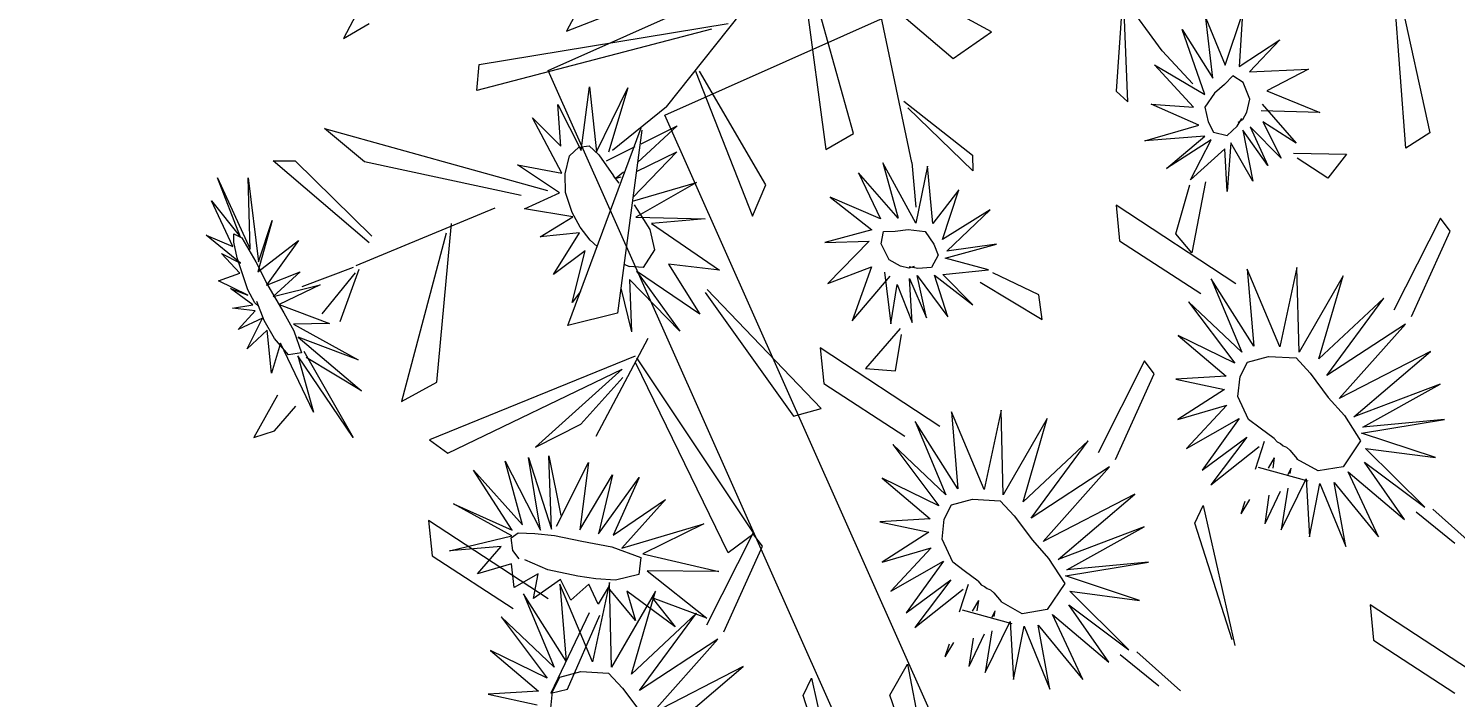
# Model space of a CAD drawing. Header units: inches. Extents: x -422522 to 22891, y -2973 to 414515.
# Drawn here: x 8253.54 to 8298.34, y 10090.86 to 10111.85 of the extents above; entities that cross this region are included whole.
import ezdxf

# ---------------------------------------------------------------- set-up
doc = ezdxf.new("R2010")
doc.units = ezdxf.units.IN
doc.header["$MEASUREMENT"] = 0
doc.layers.get('0').update_dxf_attribs({"lineweight": 25})
doc.layers.add('ARREDAMENTO', color=8, linetype='Continuous', lineweight=18)
doc.layers.add('QUOTE', color=6, linetype='Continuous', lineweight=9)
doc.styles.get("Standard").update_dxf_attribs({"font": 'Arial.ttf'})
doc.dimstyles.get("Standard").update_dxf_attribs({"dimtxt": 15, "dimasz": 10, "dimexe": 10, "dimexo": 10, "dimgap": 5, "dimtad": 2, "dimtih": 1, "dimtoh": 1, "dimdec": 0, "dimzin": 0, "dimdsep": 46, "dimtxsty": 'Standard', "dimblk": 'OBLIQUE', "dimblk1": 'OBLIQUE', "dimblk2": 'OBLIQUE', "dimcen": 0.09, "dimdle": 10, "dimadec": 0, "dimazin": 0, "dimtfac": 1, "dimtdec": 0, "dimtofl": 0, "dimtmove": 0, "dimatfit": 3, "dimldrblk": 'OBLIQUE', "dimfxl": 1, "dimtolj": 1, "dimtzin": 0, "dimarcsym": 0})

# ---------------------------------------------------------------- blocks, each defined once
blk = doc.blocks.new('_Oblique')
at = {"color": 0, "linetype": 'ByBlock', "lineweight": -2}
blk.add_line((-0.5, -0.5), (0.5, 0.5), dxfattribs=at)
blk = doc.blocks.new('*D94')
at = {"layer": 'Defpoints', "color": 0, "transparency": 16777216}
for p in [(8341.344, 10728.182), (8108.048, 10624.312), (8396.237, 9975.431)]:
    blk.add_point(p, dxfattribs=at)
at = {"layer": 'QUOTE', "color": 0, "lineweight": -2, "transparency": 16777216}
for p, q in [((8634.195, 10070.43), (8337.277, 10737.317)), ((8117.184, 10628.379), (8350.48, 10732.249)), ((8405.373, 9979.498), (8639.263, 10083.633))]:
    blk.add_line(p, q, dxfattribs=at)
at = {"layer": 'QUOTE', "color": 0, "lineweight": -2, "transparency": 16777216, "xscale": 10, "yscale": 10, "zscale": 10}
for p, rotation in [((8341.344, 10728.182), 113.9999999999798), ((8630.127, 10079.565), 293.9999999999798)]:
    blk.add_blockref('_Oblique', p, dxfattribs=dict(at, rotation=rotation))
at = {"layer": 'QUOTE', "color": 0, "transparency": 16777216, "insert": (8508.425, 10413.975), "char_height": 15, "attachment_point": 5}
blk.add_mtext('\\A1;710', dxfattribs=at)

msp = doc.modelspace()

# ---------------------------------------------------------------- linework, layer by layer
at = {"layer": 'ARREDAMENTO', "linetype": 'Continuous'}
for p, q in [((8272.38, 10115.415, -27.277), (8270.427, 10111.768, -27.277)), ((8265.233, 10114.967, -27.277), (8263.428, 10111.538, -27.277)), ((8273.573, 10109.393, -27.277), (8277.82, 10114.741, -27.277)), ((8277.962, 10114.848, -27.277), (8282.572, 10110.906, -27.277)), ((8283.769, 10111.744, -27.277), (8278.471, 10114.643, -27.277)), ((8289.136, 10111.151, -27.277), (8286.344, 10114.971, -27.277)), ((8277.701, 10114.576, -27.277), (8278.576, 10108.054, -27.277)), ((8279.444, 10108.554, -27.277), (8277.804, 10114.403, -27.277)), ((8296.782, 10108.095, -27.277), (8296.398, 10113.262, -27.277)), ((8296.512, 10113.238, -27.277), (8297.54, 10108.578, -27.277)), ((8287.878, 10112.622, -27.277), (8287.692, 10109.883, -27.277)), ((8288.05, 10109.547, -27.277), (8287.943, 10112.388, -27.277)), ((8263.428, 10111.538, -27.277), (8264.236, 10112.006, -27.277)), ((8267.692, 10110.723, -27.277), (8275.503, 10112.012, -27.277)), ((8270.427, 10111.768, -27.277), (8271.557, 10112.205, -27.277)), ((8281.271, 10107.65, -27.277), (8280.301, 10112.28, -27.277)), ((8290.5, 10112.171, -27.277), (8291.111, 10110.699, -27.277)), ((8290.723, 10110.297, -27.277), (8290.5, 10112.171, -27.277)), ((8291.111, 10110.699, -27.277), (8291.658, 10112.325, -27.277)), ((8291.658, 10112.325, -27.277), (8291.549, 10110.662, -27.277)), ((8274.985, 10111.83, -27.277), (8267.612, 10109.908, -27.277)), ((8282.572, 10110.906, -27.277), (8283.769, 10111.744, -27.277)), ((8289.759, 10111.815, -27.277), (8290.723, 10110.297, -27.277)), ((8290.473, 10109.78, -27.277), (8289.759, 10111.815, -27.277)), ((8291.549, 10110.662, -27.277), (8292.829, 10111.494, -27.277)), ((8292.829, 10111.494, -27.277), (8291.875, 10110.492, -27.277)), ((8289.136, 10111.151, -27.277), (8290.096, 10110.117, -27.277)), ((8267.612, 10109.908, -27.277), (8267.692, 10110.723, -27.277)), ((8288.894, 10110.709, -27.277), (8290.473, 10109.78, -27.277)), ((8290.118, 10109.383, -27.277), (8288.894, 10110.709, -27.277)), ((8274.477, 10110.509, -27.277), (8276.273, 10105.966, -27.277)), ((8276.69, 10106.948, -27.277), (8274.608, 10110.511, -27.277)), ((8291.875, 10110.492, -27.277), (8293.724, 10110.572, -27.277)), ((8293.724, 10110.572, -27.277), (8292.413, 10109.9, -27.277)), ((8270.886, 10108.018, -27.277), (8271.149, 10110.018, -27.277)), ((8271.149, 10110.018, -27.277), (8271.377, 10107.979, -27.277)), ((8271.377, 10107.979, -27.277), (8272.357, 10109.989, -27.277)), ((8272.357, 10109.989, -27.277), (8271.749, 10107.965, -27.277)), ((8287.692, 10109.883, -27.277), (8288.05, 10109.547, -27.277)), ((8292.413, 10109.9, -27.277), (8294.084, 10109.21, -27.277)), ((8270.156, 10109.469, -27.277), (8270.886, 10108.018, -27.277)), ((8270.249, 10108.158, -27.277), (8270.156, 10109.469, -27.277)), ((8273.573, 10109.393, -27.277), (8271.879, 10108.018, -27.277)), ((8281.02, 10109.568, -27.277), (8283.18, 10107.874, -27.277)), ((8283.19, 10107.383, -27.277), (8281.15, 10109.364, -27.277)), ((8288.785, 10109.473, -27.277), (8290.118, 10109.383, -27.277)), ((8290.284, 10108.815, -27.277), (8288.785, 10109.473, -27.277)), ((8294.084, 10109.21, -27.277), (8292.24, 10109.268, -27.277)), ((8292.271, 10109.478, -27.277), (8293.343, 10108.255, -27.277)), ((8269.36, 10109.049, -27.277), (8270.249, 10108.158, -27.277)), ((8270.28, 10107.311, -27.277), (8269.36, 10109.049, -27.277)), ((8272.661, 10107.65, -27.277), (8273.902, 10108.793, -27.277)), ((8272.77, 10108.231, -27.277), (8273.902, 10108.793, -27.277)), ((8288.59, 10108.327, -27.277), (8290.284, 10108.815, -27.277)), ((8292.291, 10108.922, -27.277), (8292.866, 10107.779, -27.277)), ((8293.343, 10108.255, -27.277), (8292.291, 10108.922, -27.277)), ((8262.834, 10108.714, -27.277), (8269.833, 10106.766, -27.277)), ((8264.087, 10107.666, -27.277), (8262.834, 10108.714, -27.277)), ((8270.476, 10102.535, -27.277), (8272.773, 10108.738, -27.277)), ((8272.794, 10108.663, -27.277), (8272.036, 10102.919, -27.277)), ((8278.576, 10108.054, -27.277), (8279.444, 10108.554, -27.277)), ((8290.468, 10108.474, -27.277), (8288.59, 10108.327, -27.277)), ((8289.263, 10107.454, -27.277), (8290.468, 10108.474, -27.277)), ((8290.668, 10108.36, -27.277), (8289.263, 10107.454, -27.277)), ((8290.025, 10107.105, -27.277), (8290.668, 10108.36, -27.277)), ((8291.66, 10108.656, -27.277), (8291.978, 10107.065, -27.277)), ((8292.453, 10107.547, -27.277), (8291.66, 10108.656, -27.277)), ((8291.895, 10108.767, -27.277), (8292.453, 10107.547, -27.277)), ((8292.866, 10107.779, -27.277), (8291.895, 10108.767, -27.277)), ((8297.54, 10108.578, -27.277), (8296.782, 10108.095, -27.277)), ((8270.525, 10107.856, -27.277), (8270.821, 10108.124, -27.277)), ((8270.821, 10108.124, -27.277), (8271.139, 10108.172, -27.277)), ((8271.139, 10108.172, -27.277), (8271.45, 10107.883, -27.277)), ((8272.574, 10108.134, -27.277), (8271.674, 10107.688, -27.277)), ((8272.515, 10106.55, -27.277), (8273.899, 10107.983, -27.277)), ((8272.623, 10107.362, -27.277), (8273.899, 10107.983, -27.277)), ((8291.098, 10108.071, -27.277), (8290.025, 10107.105, -27.277)), ((8291.174, 10106.736, -27.277), (8291.098, 10108.071, -27.277)), ((8291.288, 10108.259, -27.277), (8291.174, 10106.736, -27.277)), ((8291.978, 10107.065, -27.277), (8291.288, 10108.259, -27.277)), ((8293.252, 10107.938, -27.277), (8294.92, 10107.903, -27.277)), ((8294.92, 10107.903, -27.277), (8294.336, 10107.154, -27.277)), ((8261.219, 10107.699, -27.277), (8261.911, 10107.699, -27.277)), ((8264.232, 10105.129, -27.277), (8261.219, 10107.699, -27.277)), ((8261.911, 10107.699, -27.277), (8264.319, 10105.337, -27.277)), ((8269.01, 10106.614, -27.277), (8264.087, 10107.666, -27.277)), ((8268.895, 10107.577, -27.277), (8270.28, 10107.311, -27.277)), ((8270.214, 10106.694, -27.277), (8268.895, 10107.577, -27.277)), ((8270.386, 10107.295, -27.277), (8270.525, 10107.856, -27.277)), ((8271.45, 10107.883, -27.277), (8271.904, 10107.225, -27.277)), ((8280.361, 10107.631, -27.277), (8280.844, 10105.898, -27.277)), ((8281.395, 10105.739, -27.277), (8280.361, 10107.631, -27.277)), ((8281.271, 10107.65, -27.277), (8281.397, 10106.244, -27.277)), ((8281.761, 10107.533, -27.277), (8281.395, 10105.739, -27.277)), ((8281.928, 10105.737, -27.277), (8281.761, 10107.533, -27.277)), ((8283.18, 10107.874, -27.277), (8283.19, 10107.383, -27.277)), ((8294.336, 10107.154, -27.277), (8293.37, 10107.78, -27.277)), ((8259.474, 10107.168, -27.277), (8260.501, 10104.923, -27.277)), ((8260.195, 10105.306, -27.277), (8259.474, 10107.168, -27.277)), ((8260.439, 10107.16, -27.277), (8260.761, 10104.533, -27.277)), ((8260.501, 10104.923, -27.277), (8260.439, 10107.16, -27.277)), ((8270.398, 10106.703, -27.277), (8270.386, 10107.295, -27.277)), ((8272.083, 10106.996, -27.277), (8271.904, 10107.225, -27.277)), ((8272.216, 10107.338, -27.277), (8271.99, 10107.159, -27.277)), ((8271.99, 10107.159, -27.277), (8272.149, 10107.195, -27.277)), ((8272.499, 10106.429, -27.277), (8274.511, 10107.022, -27.277)), ((8274.511, 10107.022, -27.277), (8272.604, 10105.933, -27.277)), ((8279.601, 10107.318, -27.277), (8280.285, 10105.879, -27.277)), ((8280.844, 10105.898, -27.277), (8279.601, 10107.318, -27.277)), ((8290.49, 10107.042, -27.277), (8290.06, 10104.815, -27.277)), ((8269.109, 10106.197, -27.277), (8270.214, 10106.694, -27.277)), ((8270.611, 10106.079, -27.277), (8270.398, 10106.703, -27.277)), ((8276.273, 10105.966, -27.277), (8276.69, 10106.948, -27.277)), ((8278.711, 10106.561, -27.277), (8280.02, 10105.529, -27.277)), ((8280.285, 10105.879, -27.277), (8278.711, 10106.561, -27.277)), ((8282.753, 10106.787, -27.277), (8281.928, 10105.737, -27.277)), ((8282.238, 10105.233, -27.277), (8282.753, 10106.787, -27.277)), ((8289.557, 10105.406, -27.277), (8290.004, 10106.94, -27.277)), ((8259.287, 10106.44, -27.277), (8260.195, 10105.306, -27.277)), ((8259.957, 10105.007, -27.277), (8259.287, 10106.44, -27.277)), ((8263.824, 10104.412, -27.277), (8268.195, 10106.221, -27.277)), ((8270.629, 10105.942, -27.277), (8269.109, 10106.197, -27.277)), ((8272.556, 10106.319, -27.277), (8272.652, 10106.168, -27.277)), ((8272.652, 10106.168, -27.277), (8273.048, 10105.541, -27.277)), ((8283.735, 10106.165, -27.277), (8282.238, 10105.233, -27.277)), ((8282.369, 10104.868, -27.277), (8283.735, 10106.165, -27.277)), ((8287.685, 10106.305, -27.277), (8287.796, 10105.189, -27.277)), ((8291.44, 10103.839, -27.277), (8287.685, 10106.305, -27.277)), ((8261.189, 10105.827, -27.277), (8260.744, 10104.214, -27.277)), ((8260.761, 10104.533, -27.277), (8261.189, 10105.827, -27.277)), ((8266.354, 10100.756, -27.277), (8266.817, 10105.735, -27.277)), ((8269.602, 10105.312, -27.277), (8270.629, 10105.942, -27.277)), ((8270.856, 10105.613, -27.277), (8270.611, 10106.079, -27.277)), ((8272.604, 10105.933, -27.277), (8274.784, 10105.883, -27.277)), ((8274.784, 10105.883, -27.277), (8273.098, 10105.732, -27.277)), ((8273.098, 10105.732, -27.277), (8275.233, 10104.263, -27.277)), ((8297.866, 10105.898, -27.277), (8296.41, 10103.017, -27.277)), ((8298.172, 10105.491, -27.277), (8297.866, 10105.898, -27.277)), ((8259.116, 10105.37, -27.277), (8259.957, 10105.007, -27.277)), ((8260.197, 10104.488, -27.277), (8259.116, 10105.37, -27.277)), ((8260.744, 10104.214, -27.277), (8262.02, 10105.199, -27.277)), ((8262.02, 10105.199, -27.277), (8261.011, 10103.799, -27.277)), ((8266.65, 10105.43, -27.277), (8265.252, 10100.144, -27.277)), ((8270.843, 10105.442, -27.277), (8269.602, 10105.312, -27.277)), ((8270.023, 10104.134, -27.277), (8270.843, 10105.442, -27.277)), ((8271.17, 10105.213, -27.277), (8270.856, 10105.613, -27.277)), ((8271.394, 10105.015, -27.277), (8271.17, 10105.213, -27.277)), ((8273.048, 10105.541, -27.277), (8273.191, 10104.901, -27.277)), ((8280.02, 10105.529, -27.277), (8278.545, 10105.134, -27.277)), ((8290.06, 10104.815, -27.277), (8289.557, 10105.406, -27.277)), ((8296.959, 10102.81, -27.277), (8298.172, 10105.491, -27.277)), ((8259.6, 10104.786, -27.277), (8260.197, 10104.488, -27.277)), ((8260.172, 10104.17, -27.277), (8259.6, 10104.786, -27.277)), ((8271.011, 10104.873, -27.277), (8270.023, 10104.134, -27.277)), ((8270.613, 10103.251, -27.277), (8271.011, 10104.873, -27.277)), ((8273.191, 10104.901, -27.277), (8272.835, 10104.353, -27.277)), ((8278.545, 10105.134, -27.277), (8279.928, 10105.173, -27.277)), ((8279.928, 10105.173, -27.277), (8278.632, 10103.853, -27.277)), ((8282.321, 10104.643, -27.277), (8283.933, 10105.081, -27.277)), ((8283.933, 10105.081, -27.277), (8282.369, 10104.868, -27.277)), ((8287.796, 10105.189, -27.277), (8290.343, 10103.535, -27.277)), ((8263.732, 10104.354, -27.277), (8262.116, 10103.747, -27.277)), ((8272.239, 10104.457, -27.277), (8272.396, 10104.386, -27.277)), ((8272.835, 10104.353, -27.277), (8272.396, 10104.386, -27.277)), ((8273.631, 10104.451, -27.277), (8274.616, 10102.89, -27.277)), ((8275.233, 10104.263, -27.277), (8273.631, 10104.451, -27.277)), ((8278.632, 10103.853, -27.277), (8280.008, 10104.376, -27.277)), ((8280.008, 10104.376, -27.277), (8279.403, 10102.674, -27.277)), ((8283.683, 10104.281, -27.277), (8282.321, 10104.643, -27.277)), ((8291.805, 10104.304, -27.277), (8292.005, 10101.884, -27.277)), ((8292.831, 10101.866, -27.277), (8291.805, 10104.304, -27.277)), ((8293.362, 10104.353, -27.277), (8292.831, 10101.866, -27.277)), ((8293.435, 10101.696, -27.277), (8293.362, 10104.353, -27.277)), ((8259.508, 10103.934, -27.277), (8260.172, 10104.17, -27.277)), ((8260.425, 10103.482, -27.277), (8259.508, 10103.934, -27.277)), ((8261.011, 10103.799, -27.277), (8262.069, 10104.215, -27.277)), ((8262.069, 10104.215, -27.277), (8261.223, 10103.446, -27.277)), ((8263.796, 10104.183, -27.277), (8262.747, 10102.897, -27.277)), ((8263.325, 10102.652, -27.277), (8263.916, 10104.294, -27.277)), ((8272.409, 10103.975, -27.277), (8272.471, 10102.332, -27.277)), ((8273.989, 10102.352, -27.277), (8272.409, 10103.975, -27.277)), ((8272.632, 10104.237, -27.277), (8273.989, 10102.352, -27.277)), ((8274.616, 10102.89, -27.277), (8272.632, 10104.237, -27.277)), ((8279.403, 10102.674, -27.277), (8280.594, 10104.083, -27.277)), ((8280.416, 10104.2, -27.277), (8280.608, 10102.585, -27.277)), ((8281.196, 10104.004, -27.277), (8281.73, 10102.773, -27.277)), ((8281.281, 10102.621, -27.277), (8281.196, 10104.004, -27.277)), ((8281.436, 10104.104, -27.277), (8282.406, 10102.803, -27.277)), ((8281.73, 10102.773, -27.277), (8281.436, 10104.104, -27.277)), ((8281.98, 10104.115, -27.277), (8283.188, 10103.181, -27.277)), ((8282.406, 10102.803, -27.277), (8281.98, 10104.115, -27.277)), ((8282.247, 10104.13, -27.277), (8283.683, 10104.281, -27.277)), ((8283.188, 10103.181, -27.277), (8282.247, 10104.13, -27.277)), ((8283.419, 10103.894, -27.277), (8285.362, 10102.723, -27.277)), ((8285.259, 10103.492, -27.277), (8283.82, 10104.187, -27.277)), ((8290.672, 10103.996, -27.277), (8291.632, 10101.697, -27.277)), ((8292.005, 10101.884, -27.277), (8290.672, 10103.996, -27.277)), ((8294.816, 10104.086, -27.277), (8293.435, 10101.696, -27.277)), ((8294.054, 10101.481, -27.277), (8294.816, 10104.086, -27.277)), ((8259.876, 10103.693, -27.277), (8260.425, 10103.482, -27.277)), ((8260.581, 10103.183, -27.277), (8259.876, 10103.693, -27.277)), ((8261.223, 10103.446, -27.277), (8262.691, 10103.806, -27.277)), ((8262.691, 10103.806, -27.277), (8261.405, 10103.188, -27.277)), ((8270.868, 10103.594, -27.277), (8270.613, 10103.251, -27.277)), ((8272.139, 10103.703, -27.277), (8272.471, 10102.332, -27.277)), ((8274.784, 10103.564, -27.277), (8277.56, 10099.682, -27.277)), ((8278.426, 10099.922, -27.277), (8274.844, 10103.665, -27.277)), ((8280.608, 10102.585, -27.277), (8280.816, 10103.813, -27.277)), ((8280.816, 10103.813, -27.277), (8281.281, 10102.621, -27.277)), ((8285.362, 10102.723, -27.277), (8285.259, 10103.492, -27.277)), ((8259.947, 10103.071, -27.277), (8260.581, 10103.183, -27.277)), ((8260.658, 10102.987, -27.277), (8259.947, 10103.071, -27.277)), ((8260.117, 10102.407, -27.277), (8260.658, 10102.987, -27.277)), ((8261.405, 10103.188, -27.277), (8262.986, 10102.599, -27.277)), ((8289.961, 10103.275, -27.277), (8291.412, 10101.349, -27.277)), ((8291.632, 10101.697, -27.277), (8289.961, 10103.275, -27.277)), ((8296.095, 10103.389, -27.277), (8294.054, 10101.481, -27.277)), ((8294.307, 10100.962, -27.277), (8296.095, 10103.389, -27.277)), ((8260.881, 10102.758, -27.277), (8260.117, 10102.407, -27.277)), ((8260.402, 10101.804, -27.277), (8260.881, 10102.758, -27.277)), ((8262.986, 10102.599, -27.277), (8261.862, 10102.578, -27.277)), ((8261.862, 10102.578, -27.277), (8263.886, 10101.455, -27.277)), ((8272.036, 10102.919, -27.277), (8270.476, 10102.535, -27.277)), ((8296.771, 10102.578, -27.277), (8294.307, 10100.962, -27.277)), ((8294.69, 10100.237, -27.277), (8296.771, 10102.578, -27.277)), ((8261.032, 10102.388, -27.277), (8260.402, 10101.804, -27.277)), ((8261.164, 10101.031, -27.277), (8261.032, 10102.388, -27.277)), ((8262.006, 10102.17, -27.277), (8263.994, 10100.48, -27.277)), ((8263.886, 10101.455, -27.277), (8262.006, 10102.17, -27.277)), ((8271.361, 10099.06, -27.277), (8272.999, 10102.131, -27.277)), ((8280.905, 10102.441, -27.277), (8279.814, 10101.178, -27.277)), ((8280.762, 10101.11, -27.277), (8280.943, 10102.247, -27.277)), ((8289.632, 10102.219, -27.277), (8291.14, 10100.942, -27.277)), ((8291.412, 10101.349, -27.277), (8289.632, 10102.219, -27.277)), ((8261.446, 10101.974, -27.277), (8261.164, 10101.031, -27.277)), ((8262.482, 10099.814, -27.277), (8261.446, 10101.974, -27.277)), ((8262.178, 10101.721, -27.277), (8263.736, 10099.014, -27.277)), ((8278.395, 10101.826, -27.277), (8278.506, 10100.71, -27.277)), ((8282.15, 10099.361, -27.277), (8278.395, 10101.826, -27.277)), ((8297.561, 10101.715, -27.277), (8294.69, 10100.237, -27.277)), ((8295.153, 10099.663, -27.277), (8297.561, 10101.715, -27.277)), ((8261.991, 10101.575, -27.277), (8262.482, 10099.814, -27.277)), ((8263.736, 10099.014, -27.277), (8261.991, 10101.575, -27.277)), ((8263.994, 10100.48, -27.277), (8262.258, 10101.522, -27.277)), ((8272.582, 10101.57, -27.277), (8266.129, 10098.946, -27.277)), ((8266.7, 10098.522, -27.277), (8272.175, 10101.166, -27.277)), ((8272.175, 10101.166, -27.277), (8269.452, 10098.714, -27.277)), ((8275.509, 10095.394, -27.277), (8272.598, 10101.365, -27.277)), ((8272.629, 10101.519, -27.277), (8276.315, 10095.991, -27.277)), ((8279.814, 10101.178, -27.277), (8280.762, 10101.11, -27.277)), ((8288.576, 10101.42, -27.277), (8287.12, 10098.538, -27.277)), ((8288.882, 10101.013, -27.277), (8288.576, 10101.42, -27.277)), ((8265.252, 10100.144, -27.277), (8266.354, 10100.756, -27.277)), ((8270.883, 10099.435, -27.277), (8272.198, 10100.896, -27.277)), ((8287.668, 10098.331, -27.277), (8288.882, 10101.013, -27.277)), ((8291.14, 10100.942, -27.277), (8289.558, 10100.849, -27.277)), ((8289.558, 10100.849, -27.277), (8291.093, 10100.52, -27.277)), ((8261.356, 10100.349, -27.277), (8260.617, 10099.017, -27.277)), ((8278.506, 10100.71, -27.277), (8281.052, 10099.057, -27.277)), ((8291.093, 10100.52, -27.277), (8289.628, 10099.581, -27.277)), ((8297.858, 10100.692, -27.277), (8295.153, 10099.663, -27.277)), ((8295.432, 10099.34, -27.277), (8297.858, 10100.692, -27.277)), ((8261.265, 10099.222, -27.277), (8261.932, 10100.004, -27.277)), ((8277.56, 10099.682, -27.277), (8278.426, 10099.922, -27.277)), ((8282.514, 10099.825, -27.277), (8282.715, 10097.406, -27.277)), ((8283.541, 10097.387, -27.277), (8282.514, 10099.825, -27.277)), ((8284.072, 10099.875, -27.277), (8283.541, 10097.387, -27.277)), ((8284.145, 10097.218, -27.277), (8284.072, 10099.875, -27.277)), ((8289.628, 10099.581, -27.277), (8291.167, 10100.033, -27.277)), ((8291.167, 10100.033, -27.277), (8289.901, 10098.675, -27.277)), ((8269.452, 10098.714, -27.277), (8270.883, 10099.435, -27.277)), ((8281.382, 10099.518, -27.277), (8282.342, 10097.219, -27.277)), ((8282.715, 10097.406, -27.277), (8281.382, 10099.518, -27.277)), ((8285.526, 10099.608, -27.277), (8284.145, 10097.218, -27.277)), ((8284.764, 10097.003, -27.277), (8285.526, 10099.608, -27.277)), ((8289.901, 10098.675, -27.277), (8291.554, 10099.616, -27.277)), ((8291.554, 10099.616, -27.277), (8290.385, 10097.99, -27.277)), ((8295.392, 10099.151, -27.277), (8297.995, 10099.582, -27.277)), ((8297.995, 10099.582, -27.277), (8295.432, 10099.34, -27.277)), ((8260.617, 10099.017, -27.277), (8261.265, 10099.222, -27.277)), ((8266.129, 10098.946, -27.277), (8266.7, 10098.522, -27.277)), ((8290.385, 10097.99, -27.277), (8291.786, 10099.031, -27.277)), ((8291.786, 10099.031, -27.277), (8290.66, 10097.535, -27.277)), ((8297.714, 10098.384, -27.277), (8295.392, 10099.151, -27.277)), ((8280.671, 10098.797, -27.277), (8282.122, 10096.871, -27.277)), ((8282.342, 10097.219, -27.277), (8280.671, 10098.797, -27.277)), ((8286.805, 10098.91, -27.277), (8284.764, 10097.003, -27.277)), ((8285.017, 10096.483, -27.277), (8286.805, 10098.91, -27.277)), ((8290.66, 10097.535, -27.277), (8292.173, 10098.736, -27.277)), ((8292.059, 10098.025, -27.277), (8292.342, 10098.897, -27.277)), ((8295.52, 10098.67, -27.277), (8297.714, 10098.384, -27.277)), ((8297.38, 10096.828, -27.277), (8295.52, 10098.67, -27.277)), ((8268.504, 10098.276, -27.277), (8269.614, 10096.11, -27.277)), ((8269.052, 10096.28, -27.277), (8268.504, 10098.276, -27.277)), ((8269.232, 10098.394, -27.277), (8269.959, 10096.145, -27.277)), ((8269.614, 10096.11, -27.277), (8269.232, 10098.394, -27.277)), ((8269.875, 10098.437, -27.277), (8270.257, 10096.566, -27.277)), ((8269.959, 10096.145, -27.277), (8269.875, 10098.437, -27.277)), ((8270.114, 10096.234, -27.277), (8271.122, 10098.231, -27.277)), ((8271.122, 10098.231, -27.277), (8270.852, 10096.115, -27.277)), ((8287.481, 10098.1, -27.277), (8285.017, 10096.483, -27.277)), ((8285.4, 10095.758, -27.277), (8287.481, 10098.1, -27.277)), ((8292.145, 10098.087, -27.277), (8293.706, 10097.657, -27.277)), ((8292.466, 10098.05, -27.277), (8292.662, 10098.375, -27.277)), ((8292.614, 10098.052, -27.277), (8292.662, 10098.375, -27.277)), ((8293.086, 10097.856, -27.277), (8293.179, 10098.052, -27.277)), ((8293.152, 10097.882, -27.277), (8293.179, 10098.052, -27.277)), ((8295.487, 10098.24, -27.277), (8297.38, 10096.828, -27.277)), ((8296.743, 10096.445, -27.277), (8295.487, 10098.24, -27.277)), ((8267.506, 10097.995, -27.277), (8269.052, 10096.28, -27.277)), ((8268.724, 10096.108, -27.277), (8267.506, 10097.995, -27.277)), ((8270.852, 10096.115, -27.277), (8271.871, 10097.846, -27.277)), ((8271.871, 10097.846, -27.277), (8271.438, 10095.991, -27.277)), ((8271.438, 10095.991, -27.277), (8272.711, 10097.759, -27.277)), ((8272.711, 10097.759, -27.277), (8271.9, 10095.954, -27.277)), ((8280.342, 10097.74, -27.277), (8281.849, 10096.464, -27.277)), ((8282.122, 10096.871, -27.277), (8280.342, 10097.74, -27.277)), ((8292.869, 10096.119, -27.277), (8293.653, 10097.72, -27.277)), ((8293.653, 10097.72, -27.277), (8293.754, 10095.904, -27.277)), ((8294.53, 10097.607, -27.277), (8295.927, 10095.904, -27.277)), ((8294.897, 10095.598, -27.277), (8294.53, 10097.607, -27.277)), ((8294.976, 10097.94, -27.277), (8296.743, 10096.445, -27.277)), ((8295.927, 10095.904, -27.277), (8294.976, 10097.94, -27.277)), ((8288.271, 10097.237, -27.277), (8285.4, 10095.758, -27.277)), ((8285.863, 10095.184, -27.277), (8288.271, 10097.237, -27.277)), ((8292.832, 10097.32, -27.277), (8292.351, 10096.305, -27.277)), ((8292.486, 10097.202, -27.277), (8292.351, 10096.305, -27.277)), ((8293.078, 10097.424, -27.277), (8292.869, 10096.119, -27.277)), ((8293.754, 10095.904, -27.277), (8294.084, 10097.572, -27.277)), ((8294.084, 10097.572, -27.277), (8294.897, 10095.598, -27.277)), ((8266.887, 10096.937, -27.277), (8268.724, 10096.108, -27.277)), ((8268.716, 10095.929, -27.277), (8266.887, 10096.937, -27.277)), ((8271.9, 10095.954, -27.277), (8273.538, 10097.072, -27.277)), ((8273.538, 10097.072, -27.277), (8272.164, 10095.543, -27.277)), ((8290.158, 10096.326, -27.277), (8290.418, 10096.88, -27.277)), ((8290.418, 10096.88, -27.277), (8291.41, 10092.49, -27.277)), ((8291.874, 10097.067, -27.277), (8291.603, 10096.618, -27.277)), ((8291.731, 10097.012, -27.277), (8291.603, 10096.618, -27.277)), ((8298.997, 10095.542, -27.277), (8297.629, 10096.772, -27.277)), ((8266.098, 10096.416, -27.277), (8266.209, 10095.3, -27.277)), ((8269.852, 10093.95, -27.277), (8266.098, 10096.416, -27.277)), ((8272.164, 10095.543, -27.277), (8274.747, 10096.304, -27.277)), ((8274.747, 10096.304, -27.277), (8272.826, 10095.371, -27.277)), ((8281.849, 10096.464, -27.277), (8280.268, 10096.371, -27.277)), ((8280.268, 10096.371, -27.277), (8281.803, 10096.041, -27.277)), ((8291.325, 10092.665, -27.277), (8290.158, 10096.326, -27.277)), ((8298.32, 10095.687, -27.277), (8297.105, 10096.671, -27.277)), ((8266.754, 10095.46, -27.277), (8268.716, 10095.929, -27.277)), ((8268.697, 10095.873, -27.277), (8268.913, 10096.03, -27.277)), ((8268.749, 10095.467, -27.277), (8268.697, 10095.873, -27.277)), ((8268.913, 10096.03, -27.277), (8269.432, 10096.006, -27.277)), ((8269.432, 10096.006, -27.277), (8270.049, 10095.94, -27.277)), ((8270.049, 10095.94, -27.277), (8270.915, 10095.765, -27.277)), ((8276.279, 10096.009, -27.277), (8274.823, 10093.128, -27.277)), ((8276.315, 10095.991, -27.277), (8275.509, 10095.394, -27.277)), ((8276.585, 10095.602, -27.277), (8276.279, 10096.009, -27.277)), ((8281.803, 10096.041, -27.277), (8280.338, 10095.103, -27.277)), ((8288.568, 10096.214, -27.277), (8285.863, 10095.184, -27.277)), ((8286.142, 10094.862, -27.277), (8288.568, 10096.214, -27.277)), ((8268.384, 10095.597, -27.277), (8266.754, 10095.46, -27.277)), ((8267.64, 10094.742, -27.277), (8268.384, 10095.597, -27.277)), ((8268.949, 10095.214, -27.277), (8268.749, 10095.467, -27.277)), ((8270.915, 10095.765, -27.277), (8271.849, 10095.582, -27.277)), ((8271.849, 10095.582, -27.277), (8272.764, 10095.253, -27.277)), ((8272.826, 10095.371, -27.277), (8275.214, 10094.807, -27.277)), ((8275.371, 10092.921, -27.277), (8276.585, 10095.602, -27.277)), ((8280.338, 10095.103, -27.277), (8281.877, 10095.554, -27.277)), ((8281.877, 10095.554, -27.277), (8280.611, 10094.196, -27.277)), ((8266.209, 10095.3, -27.277), (8268.755, 10093.646, -27.277)), ((8268.706, 10095.054, -27.277), (8267.64, 10094.742, -27.277)), ((8268.782, 10094.305, -27.277), (8268.706, 10095.054, -27.277)), ((8269.844, 10094.869, -27.277), (8269.12, 10095.182, -27.277)), ((8272.764, 10095.253, -27.277), (8272.697, 10094.714, -27.277)), ((8280.611, 10094.196, -27.277), (8282.264, 10095.137, -27.277)), ((8282.264, 10095.137, -27.277), (8281.095, 10093.512, -27.277)), ((8286.102, 10094.672, -27.277), (8288.705, 10095.104, -27.277)), ((8288.705, 10095.104, -27.277), (8286.142, 10094.862, -27.277)), ((8269.545, 10094.735, -27.277), (8268.782, 10094.305, -27.277)), ((8269.394, 10093.964, -27.277), (8269.545, 10094.735, -27.277)), ((8270.24, 10094.564, -27.277), (8269.394, 10093.964, -27.277)), ((8270.782, 10094.665, -27.277), (8269.844, 10094.869, -27.277)), ((8270.566, 10093.91, -27.277), (8270.24, 10094.564, -27.277)), ((8271.354, 10094.58, -27.277), (8270.782, 10094.665, -27.277)), ((8271.775, 10094.464, -27.277), (8271.244, 10091.977, -27.277)), ((8271.973, 10094.537, -27.277), (8271.354, 10094.58, -27.277)), ((8271.848, 10091.807, -27.277), (8271.775, 10094.464, -27.277)), ((8272.697, 10094.714, -27.277), (8271.973, 10094.537, -27.277)), ((8272.959, 10094.828, -27.277), (8274.831, 10093.351, -27.277)), ((8275.214, 10094.807, -27.277), (8272.959, 10094.828, -27.277)), ((8281.095, 10093.512, -27.277), (8282.495, 10094.552, -27.277)), ((8282.495, 10094.552, -27.277), (8281.37, 10093.057, -27.277)), ((8288.424, 10093.905, -27.277), (8286.102, 10094.672, -27.277)), ((8269.084, 10094.107, -27.277), (8270.044, 10091.808, -27.277)), ((8270.418, 10091.995, -27.277), (8269.084, 10094.107, -27.277)), ((8270.217, 10094.415, -27.277), (8270.418, 10091.995, -27.277)), ((8271.244, 10091.977, -27.277), (8270.217, 10094.415, -27.277)), ((8271.129, 10094.413, -27.277), (8270.566, 10093.91, -27.277)), ((8271.425, 10093.788, -27.277), (8271.129, 10094.413, -27.277)), ((8271.737, 10094.313, -27.277), (8271.425, 10093.788, -27.277)), ((8272.593, 10093.275, -27.277), (8271.737, 10094.313, -27.277)), ((8273.229, 10094.197, -27.277), (8271.848, 10091.807, -27.277)), ((8272.32, 10094.194, -27.277), (8272.593, 10093.275, -27.277)), ((8273.838, 10093.074, -27.277), (8272.32, 10094.194, -27.277)), ((8272.467, 10091.592, -27.277), (8273.229, 10094.197, -27.277)), ((8281.37, 10093.057, -27.277), (8282.883, 10094.258, -27.277)), ((8282.769, 10093.547, -27.277), (8283.052, 10094.418, -27.277)), ((8286.229, 10094.191, -27.277), (8288.424, 10093.905, -27.277)), ((8288.09, 10092.35, -27.277), (8286.229, 10094.191, -27.277)), ((8273.116, 10093.981, -27.277), (8273.838, 10093.074, -27.277)), ((8274.831, 10093.351, -27.277), (8273.116, 10093.981, -27.277)), ((8282.855, 10093.609, -27.277), (8284.416, 10093.179, -27.277)), ((8283.176, 10093.571, -27.277), (8283.372, 10093.897, -27.277)), ((8283.324, 10093.573, -27.277), (8283.372, 10093.897, -27.277)), ((8283.796, 10093.377, -27.277), (8283.889, 10093.573, -27.277)), ((8283.862, 10093.404, -27.277), (8283.889, 10093.573, -27.277)), ((8286.197, 10093.761, -27.277), (8288.09, 10092.35, -27.277)), ((8287.453, 10091.967, -27.277), (8286.197, 10093.761, -27.277)), ((8295.66, 10093.769, -27.277), (8295.771, 10092.653, -27.277)), ((8299.415, 10091.303, -27.277), (8295.66, 10093.769, -27.277)), ((8268.374, 10093.386, -27.277), (8269.825, 10091.46, -27.277)), ((8270.044, 10091.808, -27.277), (8268.374, 10093.386, -27.277)), ((8271.141, 10093.51, -27.277), (8269.94, 10090.996, -27.277)), ((8270.459, 10091.124, -27.277), (8271.481, 10093.442, -27.277)), ((8274.507, 10093.5, -27.277), (8272.467, 10091.592, -27.277)), ((8272.72, 10091.073, -27.277), (8274.507, 10093.5, -27.277)), ((8283.579, 10091.641, -27.277), (8284.363, 10093.241, -27.277)), ((8284.363, 10093.241, -27.277), (8284.464, 10091.425, -27.277)), ((8285.24, 10093.128, -27.277), (8286.636, 10091.425, -27.277)), ((8285.607, 10091.12, -27.277), (8285.24, 10093.128, -27.277)), ((8285.686, 10093.461, -27.277), (8287.453, 10091.967, -27.277)), ((8286.636, 10091.425, -27.277), (8285.686, 10093.461, -27.277)), ((8275.183, 10092.689, -27.277), (8272.72, 10091.073, -27.277)), ((8273.103, 10090.348, -27.277), (8275.183, 10092.689, -27.277)), ((8283.542, 10092.841, -27.277), (8283.061, 10091.826, -27.277)), ((8283.196, 10092.724, -27.277), (8283.061, 10091.826, -27.277)), ((8283.788, 10092.946, -27.277), (8283.579, 10091.641, -27.277)), ((8284.464, 10091.425, -27.277), (8284.794, 10093.093, -27.277)), ((8284.794, 10093.093, -27.277), (8285.607, 10091.12, -27.277)), ((8295.771, 10092.653, -27.277), (8298.317, 10090.999, -27.277)), ((8268.045, 10092.33, -27.277), (8269.552, 10091.053, -27.277)), ((8269.825, 10091.46, -27.277), (8268.045, 10092.33, -27.277)), ((8282.584, 10092.589, -27.277), (8282.313, 10092.139, -27.277)), ((8282.441, 10092.533, -27.277), (8282.313, 10092.139, -27.277)), ((8289.707, 10091.064, -27.277), (8288.339, 10092.293, -27.277)), ((8275.973, 10091.826, -27.277), (8273.103, 10090.348, -27.277)), ((8273.565, 10089.774, -27.277), (8275.973, 10091.826, -27.277)), ((8280.584, 10090.932, -27.277), (8281.139, 10091.904, -27.277)), ((8281.139, 10091.904, -27.277), (8282.255, 10086.024, -27.277)), ((8289.03, 10091.209, -27.277), (8287.814, 10092.193, -27.277)), ((8277.861, 10090.916, -27.277), (8278.121, 10091.469, -27.277)), ((8278.121, 10091.469, -27.277), (8279.113, 10087.08, -27.277)), ((8269.552, 10091.053, -27.277), (8267.971, 10090.96, -27.277)), ((8267.971, 10090.96, -27.277), (8269.506, 10090.631, -27.277)), ((8269.94, 10090.996, -27.277), (8270.459, 10091.124, -27.277)), ((8279.027, 10087.255, -27.277), (8277.861, 10090.916, -27.277)), ((8282.287, 10085.965, -27.277), (8280.584, 10090.932, -27.277))]:
    msp.add_line(p, q, dxfattribs=at)
at = {"layer": 'ARREDAMENTO', "elevation": -27.277}
for points in [[(8326.226, 9983.93), (8269.858, 10110.533), (8299.399, 10123.685), (8355.766, 9997.082)], [(8327.63, 9987.589), (8273.518, 10109.128), (8297.994, 10120.026), (8352.107, 9998.487)]]:
    msp.add_lwpolyline(points, close=True, dxfattribs=at)
at = {"layer": 'ARREDAMENTO', "linetype": 'Continuous', "elevation": -27.277}
for points in [[(8291.517, 10108.911), (8291.662, 10108.998), (8291.793, 10109.23), (8291.888, 10109.635), (8291.675, 10110.158), (8291.346, 10110.361), (8291.088, 10110.092), (8290.776, 10109.824), (8290.471, 10109.387), (8290.575, 10108.919), (8290.744, 10108.593), (8291.171, 10108.489), (8291.482, 10108.784), (8291.628, 10109.022)], [(8260.769, 10103.132), (8260.647, 10103.241), (8260.43, 10103.654), (8260.278, 10104.091), (8260.086, 10104.653), (8259.981, 10105.144), (8259.986, 10105.407), (8260.236, 10105.282), (8260.679, 10104.529), (8261.052, 10103.788), (8261.558, 10102.932), (8261.867, 10102.36), (8262.113, 10101.675), (8261.697, 10101.613), (8261.26, 10102.122), (8260.94, 10102.688), (8260.71, 10103.281)], [(8281.343, 10104.381), (8281.18, 10104.331), (8280.921, 10104.39), (8280.557, 10104.59), (8280.31, 10105.098), (8280.379, 10105.478), (8280.752, 10105.49), (8281.16, 10105.543), (8281.689, 10105.477), (8281.967, 10105.086), (8282.096, 10104.743), (8281.888, 10104.356), (8281.46, 10104.323), (8281.186, 10104.373)], [(8292.649, 10098.982), (8292.207, 10099.307), (8291.846, 10099.586), (8291.511, 10100.308), (8291.58, 10100.932), (8291.811, 10101.385), (8292.472, 10101.562), (8293.341, 10101.513), (8293.779, 10101.039), (8294.348, 10100.274), (8294.854, 10099.702), (8295.364, 10098.916), (8294.811, 10098.097), (8294.027, 10097.966), (8293.362, 10098.34)], [(8292.649, 10098.982), (8292.738, 10098.876), (8292.844, 10098.824), (8292.928, 10098.76), (8293.034, 10098.71), (8293.141, 10098.622), (8293.257, 10098.488), (8293.372, 10098.348), (8293.362, 10098.34)], [(8283.359, 10094.504), (8282.917, 10094.828), (8282.556, 10095.107), (8282.221, 10095.829), (8282.289, 10096.453), (8282.521, 10096.906), (8283.182, 10097.084), (8284.05, 10097.034), (8284.489, 10096.561), (8285.058, 10095.796), (8285.564, 10095.223), (8286.074, 10094.438), (8285.521, 10093.619), (8284.737, 10093.488), (8284.072, 10093.862)], [(8283.359, 10094.504), (8283.448, 10094.397), (8283.553, 10094.345), (8283.638, 10094.282), (8283.744, 10094.232), (8283.85, 10094.143), (8283.967, 10094.01), (8284.082, 10093.869), (8284.072, 10093.862)], [(8271.062, 10089.093), (8270.62, 10089.418), (8270.258, 10089.697), (8269.924, 10090.419), (8269.992, 10091.043), (8270.224, 10091.496), (8270.885, 10091.673), (8271.753, 10091.624), (8272.192, 10091.15), (8272.76, 10090.385), (8273.267, 10089.813), (8273.776, 10089.027), (8273.224, 10088.208), (8272.44, 10088.077), (8271.774, 10088.451)]]:
    msp.add_lwpolyline(points, dxfattribs=at)

# ---------------------------------------------------------------- dimensions: what is measured, and where the dimension line sits
at = {"layer": 'QUOTE'}
dim = msp.add_linear_dim(base=(8341.344, 10728.182), p1=(8396.237, 9975.431), p2=(8108.048, 10624.312), angle=114, dimstyle='Standard', dxfattribs=at)
dim.commit()
dim.dimension.update_dxf_attribs({"geometry": '*D94', "text_midpoint": (8508.425, 10413.975)})

doc.saveas('drawing.dxf')
